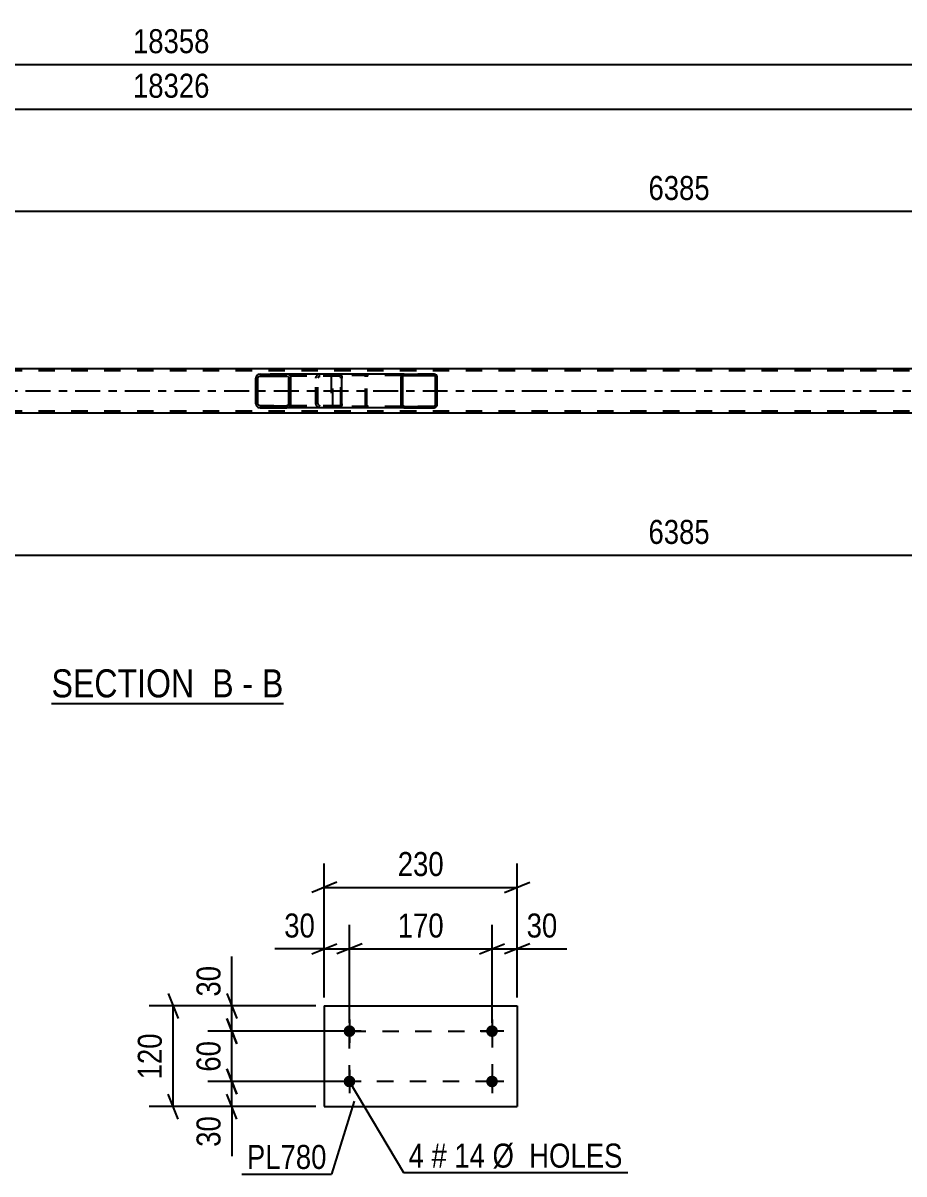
# Model space of a CAD drawing. Header units: millimetres. Extents: x 0 to 841, y 0 to 594.
# Drawn here: x 380.6 to 485.6, y 151.8 to 289 of the extents above; entities that cross this region are included whole.
import ezdxf

# ---------------------------------------------------------------- set-up
doc = ezdxf.new("R2010")
doc.units = ezdxf.units.MM
doc.linetypes.add('DXK_LINE_DOT2', pattern=[3.9198, 1.9599, -1.9599])
doc.linetypes.add('DXK_LINE_DOT3', pattern=[5.9187, 2.979, -0.9799, 0.9799, -0.9799])
doc.styles.add('Arial Narrow', font='ARIALN.TTF', dxfattribs={"height": 0.2})

# ---------------------------------------------------------------- blocks, each defined once
blk = doc.blocks.new('Unknown-318885239-12 - 6049')
at = {"color": 6, "linetype": 'Continuous'}
blk.add_line((383.98, 207.83), (411.63, 207.83), dxfattribs=at)
at = {"color": 0, "linetype": 'Continuous'}
for points in [[(402.09, 208.58), (402.09, 212.08), (383.98, 212.08), (383.98, 208.58)], [(405.69, 208.58), (405.69, 212.08), (403.14, 212.08), (403.14, 208.58)], [(408.02, 208.58), (408.02, 212.08), (406.74, 212.08), (406.74, 208.58)], [(411.63, 208.58), (411.63, 212.08), (409.07, 212.08), (409.07, 208.58)]]:
    blk.add_wipeout(points, dxfattribs=at)
at = {"color": 7, "linetype": 'Continuous', "style": 'Arial Narrow'}
for s, p in [('SECTION ', (383.98, 208.58)), ('B', (403.14, 208.58)), ('B', (409.07, 208.58)), ('-', (406.74, 208.58))]:
    blk.add_text(s, height=3.34, dxfattribs=at).set_placement(p)
blk = doc.blocks.new('Part-318885239-6180 - 6049')
at = {"linetype": 'Continuous'}
h = blk.add_hatch(dxfattribs=at)
h.set_pattern_fill('', scale=0.7, style=0, pattern_type=0)
h.set_pattern_definition([(45, (429.9206, 246.9117), (-1.57154, 1.57154), [])])
h.paths.add_polyline_path([(429.95, 246.79), (429.92, 246.91), (429.85, 247.02), (429.74, 247.08), (429.61, 247.11), (426.03, 247.11), (425.9, 247.08), (425.79, 247.02), (425.72, 246.91), (425.69, 246.79), (425.69, 243.43), (425.72, 243.31), (425.79, 243.2), (425.9, 243.13), (426.03, 243.11), (429.61, 243.11), (429.74, 243.13), (429.85, 243.2), (429.92, 243.31), (429.95, 243.43)])
h.paths.add_polyline_path([(429.76, 243.37), (429.73, 243.32), (429.67, 243.28), (429.61, 243.27), (426.03, 243.27), (425.97, 243.28), (425.91, 243.32), (425.87, 243.37), (425.86, 243.43), (425.86, 246.79), (425.87, 246.85), (425.91, 246.9), (425.97, 246.94), (426.03, 246.95), (429.61, 246.95), (429.67, 246.94), (429.73, 246.9), (429.76, 246.85), (429.78, 246.79), (429.78, 243.43)])
at = {"color": 7, "linetype": 'DXK_LINE_DOT2'}
for p, q in [((417.55, 247.08), (417.68, 247.11)), ((418.33, 247.11), (417.68, 247.11)), ((421.26, 247.11), (421.39, 247.08)), ((429.61, 247.11), (426.03, 247.11)), ((417.34, 246.79), (417.35, 246.81)), ((417.34, 246.79), (417.34, 243.43)), ((417.35, 246.81), (417.37, 246.91)), ((417.52, 246.85), (417.51, 246.79)), ((417.51, 243.43), (417.51, 246.79)), ((417.56, 246.9), (417.52, 246.85)), ((417.62, 246.94), (417.56, 246.9)), ((417.68, 246.95), (417.62, 246.94)), ((429.61, 246.95), (417.68, 246.95)), ((421.32, 246.94), (421.26, 246.95)), ((421.38, 246.9), (421.32, 246.94)), ((421.41, 246.85), (421.38, 246.9)), ((421.43, 246.79), (421.41, 246.85)), ((421.43, 243.43), (421.43, 246.79)), ((421.57, 246.91), (421.6, 246.79)), ((421.6, 243.43), (421.6, 246.79)), ((417.37, 243.31), (417.34, 243.43)), ((417.51, 243.43), (417.52, 243.37)), ((417.52, 243.37), (417.56, 243.32)), ((417.68, 243.11), (417.55, 243.13)), ((417.56, 243.32), (417.62, 243.28)), ((417.62, 243.28), (417.68, 243.27)), ((429.61, 243.27), (417.68, 243.27)), ((418.33, 243.11), (417.68, 243.11)), ((421.26, 243.27), (421.32, 243.28)), ((421.39, 243.13), (421.26, 243.11)), ((421.32, 243.28), (421.38, 243.32)), ((421.38, 243.32), (421.41, 243.37)), ((421.41, 243.37), (421.43, 243.43)), ((421.6, 243.43), (421.57, 243.31)), ((429.61, 243.11), (426.03, 243.11))]:
    blk.add_line(p, q, dxfattribs=at)
at = {"color": 2, "linetype": 'Continuous'}
for p, q in [((426.03, 247.11), (418.33, 247.11)), ((426.03, 247.11), (425.9, 247.08)), ((426.03, 247.11), (429.61, 247.11)), ((429.74, 247.08), (429.61, 247.11)), ((425.72, 246.91), (425.69, 246.79)), ((425.69, 243.43), (425.69, 246.79)), ((425.86, 246.79), (425.87, 246.85)), ((425.86, 243.43), (425.86, 246.79)), ((425.87, 246.85), (425.91, 246.9)), ((425.91, 246.9), (425.97, 246.94)), ((425.97, 246.94), (426.03, 246.95)), ((426.03, 246.95), (429.61, 246.95)), ((429.61, 246.95), (429.67, 246.94)), ((429.67, 246.94), (429.73, 246.9)), ((429.73, 246.9), (429.76, 246.85)), ((429.76, 246.85), (429.78, 246.79)), ((429.78, 243.43), (429.78, 246.79)), ((429.95, 246.79), (429.92, 246.91)), ((429.95, 243.43), (429.95, 246.79)), ((426.03, 243.11), (418.33, 243.11)), ((425.69, 243.43), (425.72, 243.31)), ((425.87, 243.37), (425.86, 243.43)), ((425.91, 243.32), (425.87, 243.37)), ((425.9, 243.13), (426.03, 243.11)), ((425.97, 243.28), (425.91, 243.32)), ((426.03, 243.27), (425.97, 243.28)), ((426.03, 243.27), (429.61, 243.27)), ((426.03, 243.11), (429.61, 243.11)), ((429.67, 243.28), (429.61, 243.27)), ((429.61, 243.11), (429.74, 243.13)), ((429.73, 243.32), (429.67, 243.28)), ((429.76, 243.37), (429.73, 243.32)), ((429.78, 243.43), (429.76, 243.37)), ((429.92, 243.31), (429.95, 243.43))]:
    blk.add_line(p, q, dxfattribs=at)
at = {"color": 7, "linetype": 'DXK_LINE_DOT2'}
for centre, start, end in [((417.67, 246.78), 110.7583, 155.68), ((421.27, 246.78), 24.32, 69.2417), ((417.67, 243.44), 204.32, 249.2417), ((421.27, 243.44), 290.7583, 335.68)]:
    blk.add_arc(centre, 0.331, start, end, dxfattribs=at)
at = {"color": 2, "linetype": 'Continuous'}
for centre, start, end in [((426.02, 246.78), 110.7583, 155.68), ((429.62, 246.78), 24.32, 69.2417), ((426.02, 243.44), 204.32, 249.2417), ((429.62, 243.44), 290.7583, 335.68)]:
    blk.add_arc(centre, 0.331, start, end, dxfattribs=at)
blk = doc.blocks.new('Part-318885239-6185 - 6049')
at = {"color": 2, "linetype": 'Continuous'}
for p, q in [((729.32, 247.75), (67.2, 247.75)), ((585.73, 242.47), (336.32, 242.47))]:
    blk.add_line(p, q, dxfattribs=at)
at = {"color": 7, "linetype": 'DXK_LINE_DOT2'}
for p, q in [((729.32, 247.51), (67.2, 247.51)), ((729.32, 242.71), (67.2, 242.71))]:
    blk.add_line(p, q, dxfattribs=at)
at = {"color": 7, "linetype": 'DXK_LINE_DOT3'}
blk.add_line((67.2, 245.11), (729.32, 245.11), dxfattribs=at)
blk = doc.blocks.new('Part-318885239-6297 - 6049')
at = {"linetype": 'Continuous'}
h = blk.add_hatch(dxfattribs=at)
h.set_pattern_fill('', scale=0.7, style=0, pattern_type=0)
h.set_pattern_definition([(45, (412.4967, 246.8129), (-1.57154, 1.57154), [])])
h.paths.add_polyline_path([(412.53, 246.63), (412.5, 246.81), (412.39, 246.97), (412.22, 247.07), (412.03, 247.11), (408.85, 247.11), (408.66, 247.07), (408.49, 246.97), (408.38, 246.81), (408.35, 246.63), (408.35, 243.59), (408.38, 243.41), (408.49, 243.25), (408.66, 243.15), (408.85, 243.11), (412.03, 243.11), (412.22, 243.15), (412.39, 243.25), (412.5, 243.41), (412.53, 243.59)])
h.paths.add_polyline_path([(412.26, 243.5), (412.21, 243.42), (412.13, 243.37), (412.03, 243.35), (408.85, 243.35), (408.75, 243.37), (408.67, 243.42), (408.62, 243.5), (408.6, 243.59), (408.6, 246.63), (408.62, 246.72), (408.67, 246.8), (408.75, 246.85), (408.85, 246.87), (412.03, 246.87), (412.13, 246.85), (412.21, 246.8), (412.26, 246.72), (412.28, 246.63), (412.28, 243.59)])
at = {"color": 2, "linetype": 'Continuous'}
for p, q in [((408.85, 247.11), (408.66, 247.07)), ((408.85, 247.11), (412.03, 247.11)), ((418.33, 247.11), (412.03, 247.11)), ((412.22, 247.07), (412.03, 247.11)), ((418.33, 247.11), (418.44, 247.07)), ((418.44, 247.07), (418.52, 246.97)), ((418.52, 246.97), (418.58, 246.81)), ((408.38, 246.81), (408.35, 246.63)), ((408.35, 243.59), (408.35, 246.63)), ((408.6, 246.63), (408.62, 246.72)), ((408.6, 243.59), (408.6, 246.63)), ((408.62, 246.72), (408.67, 246.8)), ((408.67, 246.8), (408.75, 246.85)), ((408.75, 246.85), (408.85, 246.87)), ((408.85, 246.87), (412.03, 246.87)), ((412.03, 246.87), (412.13, 246.85)), ((412.13, 246.85), (412.21, 246.8)), ((412.21, 246.8), (412.26, 246.72)), ((412.26, 246.72), (412.28, 246.63)), ((412.28, 243.59), (412.28, 246.63)), ((412.53, 246.63), (412.5, 246.81)), ((412.53, 243.59), (412.53, 246.63)), ((418.58, 246.81), (418.6, 246.63)), ((418.6, 243.59), (418.6, 246.63)), ((408.35, 243.59), (408.38, 243.41)), ((408.62, 243.5), (408.6, 243.59)), ((408.67, 243.42), (408.62, 243.5)), ((408.66, 243.15), (408.85, 243.11)), ((408.75, 243.37), (408.67, 243.42)), ((408.85, 243.35), (408.75, 243.37)), ((408.85, 243.35), (412.03, 243.35)), ((408.85, 243.11), (412.03, 243.11)), ((412.13, 243.37), (412.03, 243.35)), ((412.03, 243.11), (412.22, 243.15)), ((418.33, 243.11), (412.03, 243.11)), ((412.21, 243.42), (412.13, 243.37)), ((412.26, 243.5), (412.21, 243.42)), ((412.28, 243.59), (412.26, 243.5)), ((412.5, 243.41), (412.53, 243.59)), ((418.44, 243.15), (418.33, 243.11)), ((418.52, 243.25), (418.44, 243.15)), ((418.58, 243.41), (418.52, 243.25)), ((418.6, 243.59), (418.58, 243.41))]:
    blk.add_line(p, q, dxfattribs=at)
at = {"color": 7, "linetype": 'DXK_LINE_DOT2'}
for p, q in [((412.03, 247.11), (408.85, 247.11)), ((415.81, 247.07), (416, 247.11)), ((417.34, 246.87), (417.34, 247.11)), ((418.33, 246.87), (408.85, 246.87)), ((415.5, 246.63), (415.53, 246.81)), ((415.5, 243.59), (415.5, 246.63)), ((415.77, 246.72), (415.75, 246.63)), ((415.75, 243.59), (415.75, 246.63)), ((415.82, 246.8), (415.77, 246.72)), ((415.82, 246.8), (415.84, 246.81)), ((415.84, 246.81), (415.9, 246.85)), ((415.9, 246.85), (416, 246.87)), ((418.38, 246.85), (418.33, 246.87)), ((418.43, 246.8), (418.38, 246.85)), ((418.46, 246.72), (418.43, 246.8)), ((418.47, 246.63), (418.46, 246.72)), ((418.47, 243.59), (418.47, 246.63)), ((418.33, 243.35), (408.85, 243.35)), ((412.03, 243.11), (408.85, 243.11)), ((415.53, 243.41), (415.5, 243.59)), ((415.75, 243.59), (415.77, 243.5)), ((415.77, 243.5), (415.82, 243.42)), ((416, 243.11), (415.81, 243.15)), ((415.82, 243.42), (415.84, 243.41)), ((415.84, 243.41), (415.9, 243.37)), ((415.9, 243.37), (416, 243.35)), ((417.34, 243.11), (417.34, 243.35)), ((418.33, 243.35), (418.38, 243.37)), ((418.38, 243.37), (418.43, 243.42)), ((418.43, 243.42), (418.46, 243.5)), ((418.46, 243.5), (418.47, 243.59))]:
    blk.add_line(p, q, dxfattribs=at)
at = {"color": 2, "linetype": 'Continuous'}
for centre, start, end in [((408.83, 246.61), 111.1941, 156.1506), ((412.05, 246.61), 23.8494, 68.8059), ((408.83, 243.6), 203.8494, 248.8059), ((412.05, 243.6), 291.1941, 336.1506)]:
    blk.add_arc(centre, 0.492, start, end, dxfattribs=at)
at = {"color": 7, "linetype": 'DXK_LINE_DOT2'}
for centre, start, end in [((415.98, 246.61), 111.1941, 156.1506), ((415.98, 243.6), 203.8494, 248.8059)]:
    blk.add_arc(centre, 0.492, start, end, dxfattribs=at)
blk = doc.blocks.new('Bolt-318885239-1306 - 1257')
at = {"linetype": 'Continuous'}
for points in [[(419.51, 168.09, -1), (419.51, 169.49, -1)], [(436.51, 168.09, -1), (436.51, 169.49, -1)], [(419.51, 162.09, -1), (419.51, 163.49, -1)], [(436.51, 162.09, -1), (436.51, 163.49, -1)]]:
    blk.add_hatch(color=1, dxfattribs=at).paths.add_polyline_path(points)
at = {"color": 1, "linetype": 'Continuous'}
for p, q in [((419.51, 170.19), (419.51, 167.39)), ((436.51, 170.19), (436.51, 167.39)), ((420.91, 168.79), (418.11, 168.79)), ((437.91, 168.79), (435.11, 168.79)), ((419.51, 164.19), (419.51, 161.39)), ((436.51, 164.19), (436.51, 161.39)), ((420.91, 162.79), (418.11, 162.79)), ((437.91, 162.79), (435.11, 162.79))]:
    blk.add_line(p, q, dxfattribs=at)
blk = doc.blocks.new('Part-318885239-1273 - 1257')
at = {"color": 2, "linetype": 'Continuous'}
for p, q in [((416.51, 171.79), (416.51, 159.79)), ((416.51, 171.79), (439.51, 171.79)), ((439.51, 171.79), (439.51, 159.79)), ((416.51, 159.79), (439.51, 159.79))]:
    blk.add_line(p, q, dxfattribs=at)
blk = doc.blocks.new('Rectangle-318885239-1392 - 1257')
at = {"color": 1, "linetype": 'DXK_LINE_DOT2'}
blk.add_lwpolyline([(419.51, 168.79), (436.51, 168.79), (436.51, 162.79), (419.51, 162.79), (419.51, 168.79)], close=True, dxfattribs=at)
blk = doc.blocks.new('StraightDimension-318885239-6466 - 6049')
at = {"color": 7, "linetype": 'Continuous'}
blk.add_line((56.98, 278.71), (739.54, 278.71), dxfattribs=at)
at = {"color": 0}
blk.add_wipeout([(403.43, 279.46), (403.43, 283.66), (393.09, 283.66), (393.09, 279.46)], dxfattribs=at)
at = {"color": 3, "style": 'Arial Narrow'}
blk.add_text('18326', height=2.863, dxfattribs=at).set_placement((393.69, 280.06))
blk = doc.blocks.new('StraightDimension-318885239-6497 - 6049')
at = {"color": 7, "linetype": 'Continuous'}
blk.add_line((331.12, 225.52), (586.53, 225.52), dxfattribs=at)
at = {"color": 0}
blk.add_wipeout([(463.08, 226.27), (463.08, 230.47), (454.57, 230.47), (454.57, 226.27)], dxfattribs=at)
at = {"color": 3, "style": 'Arial Narrow'}
blk.add_text('6385', height=2.863, dxfattribs=at).set_placement((455.17, 226.87))
blk = doc.blocks.new('StraightDimension-318885239-6510 - 6049')
at = {"color": 7, "linetype": 'Continuous'}
blk.add_line((56.34, 284.02), (740.18, 284.02), dxfattribs=at)
at = {"color": 0}
blk.add_wipeout([(403.43, 284.77), (403.43, 288.97), (393.09, 288.97), (393.09, 284.77)], dxfattribs=at)
at = {"color": 3, "style": 'Arial Narrow'}
blk.add_text('18358', height=2.863, dxfattribs=at).set_placement((393.69, 285.37))
blk = doc.blocks.new('StraightDimension-318885239-6527 - 6049')
at = {"color": 7, "linetype": 'Continuous'}
blk.add_line((331.12, 266.52), (586.53, 266.52), dxfattribs=at)
at = {"color": 0}
blk.add_wipeout([(463.08, 267.27), (463.08, 271.47), (454.57, 271.47), (454.57, 267.27)], dxfattribs=at)
at = {"color": 3, "style": 'Arial Narrow'}
blk.add_text('6385', height=2.863, dxfattribs=at).set_placement((455.17, 267.87))
blk = doc.blocks.new('StraightDimension-318885239-1319 - 1257')
at = {"color": 7, "linetype": 'Continuous'}
for p, q in [((404.88, 170.29), (406.08, 167.29)), ((418.51, 168.79), (402.63, 168.79)), ((405.48, 162.79), (405.48, 168.79)), ((406.08, 161.29), (404.88, 164.29)), ((418.51, 162.79), (402.63, 162.79))]:
    blk.add_line(p, q, dxfattribs=at)
at = {"color": 0}
blk.add_wipeout([(404.73, 168.21), (400.53, 168.21), (400.53, 163.36), (404.73, 163.36)], dxfattribs=at)
at = {"color": 3, "style": 'Arial Narrow'}
blk.add_text('60', height=2.863, rotation=90.0002, dxfattribs=at).set_placement((404.13, 163.96))
blk = doc.blocks.new('StraightDimension-318885239-1308 - 1257')
at = {"color": 7, "linetype": 'Continuous'}
for p, q in [((405.48, 171.79), (405.48, 177.69)), ((405.48, 171.79), (405.48, 177.69)), ((404.88, 173.29), (406.08, 170.29)), ((415.51, 171.79), (402.63, 171.79)), ((405.48, 168.79), (405.48, 171.79)), ((406.08, 167.29), (404.88, 170.29)), ((418.51, 168.79), (402.63, 168.79))]:
    blk.add_line(p, q, dxfattribs=at)
at = {"color": 0}
blk.add_wipeout([(404.73, 177.17), (400.53, 177.17), (400.53, 172.31), (404.73, 172.31)], dxfattribs=at)
at = {"color": 3, "style": 'Arial Narrow'}
blk.add_text('30', height=2.863, rotation=90.0002, dxfattribs=at).set_placement((404.13, 172.91))
blk = doc.blocks.new('StraightDimension-318885239-1329 - 1257')
at = {"color": 7, "linetype": 'Continuous'}
for p, q in [((404.88, 164.29), (406.08, 161.29)), ((418.51, 162.79), (402.63, 162.79)), ((405.48, 159.79), (405.48, 162.79)), ((406.08, 158.29), (404.88, 161.29)), ((415.51, 159.79), (402.63, 159.79)), ((405.48, 159.79), (405.48, 153.88)), ((405.48, 159.79), (405.48, 153.88))]:
    blk.add_line(p, q, dxfattribs=at)
at = {"color": 0}
blk.add_wipeout([(404.73, 159.26), (400.53, 159.26), (400.53, 154.4), (404.73, 154.4)], dxfattribs=at)
at = {"color": 3, "style": 'Arial Narrow'}
blk.add_text('30', height=2.863, rotation=90.0002, dxfattribs=at).set_placement((404.13, 155))
blk = doc.blocks.new('StraightDimension-318885239-1340 - 1257')
at = {"color": 7, "linetype": 'Continuous'}
for p, q in [((397.88, 173.29), (399.08, 170.29)), ((415.51, 171.79), (395.63, 171.79)), ((398.48, 159.79), (398.48, 171.79)), ((399.08, 158.29), (397.88, 161.29)), ((415.51, 159.79), (395.63, 159.79))]:
    blk.add_line(p, q, dxfattribs=at)
at = {"color": 0}
blk.add_wipeout([(397.73, 169.13), (393.53, 169.13), (393.53, 162.44), (397.73, 162.44)], dxfattribs=at)
at = {"color": 3, "style": 'Arial Narrow'}
blk.add_text('120', height=2.863, rotation=90.0002, dxfattribs=at).set_placement((397.13, 163.04))
blk = doc.blocks.new('StraightDimension-318885239-1351 - 1257')
at = {"color": 7, "linetype": 'Continuous'}
for p, q in [((416.51, 172.79), (416.51, 181.45)), ((419.51, 169.79), (419.51, 181.45)), ((416.51, 178.6), (410.61, 178.6)), ((416.51, 178.6), (410.61, 178.6)), ((415.01, 178), (418.01, 179.2)), ((416.51, 178.6), (419.51, 178.6)), ((421.01, 179.2), (418.01, 178))]:
    blk.add_line(p, q, dxfattribs=at)
at = {"color": 0}
blk.add_wipeout([(415.99, 179.35), (415.99, 183.55), (411.13, 183.55), (411.13, 179.35)], dxfattribs=at)
at = {"color": 3, "style": 'Arial Narrow'}
blk.add_text('30', height=2.863, dxfattribs=at).set_placement((411.73, 179.95))
blk = doc.blocks.new('StraightDimension-318885239-1361 - 1257')
at = {"color": 7, "linetype": 'Continuous'}
for p, q in [((419.51, 169.79), (419.51, 181.45)), ((436.51, 169.79), (436.51, 181.45)), ((421.01, 179.2), (418.01, 178)), ((419.51, 178.6), (436.51, 178.6)), ((435.01, 178), (438.01, 179.2))]:
    blk.add_line(p, q, dxfattribs=at)
at = {"color": 0}
blk.add_wipeout([(431.35, 179.35), (431.35, 183.55), (424.67, 183.55), (424.67, 179.35)], dxfattribs=at)
at = {"color": 3, "style": 'Arial Narrow'}
blk.add_text('170', height=2.863, dxfattribs=at).set_placement((425.27, 179.95))
blk = doc.blocks.new('StraightDimension-318885239-1371 - 1257')
at = {"color": 7, "linetype": 'Continuous'}
for p, q in [((436.51, 169.79), (436.51, 181.45)), ((439.51, 172.79), (439.51, 181.45)), ((435.01, 178), (438.01, 179.2)), ((436.51, 178.6), (439.51, 178.6)), ((441.01, 179.2), (438.01, 178)), ((439.51, 178.6), (445.42, 178.6)), ((439.51, 178.6), (445.42, 178.6))]:
    blk.add_line(p, q, dxfattribs=at)
at = {"color": 0}
blk.add_wipeout([(444.89, 179.35), (444.89, 183.55), (440.04, 183.55), (440.04, 179.35)], dxfattribs=at)
at = {"color": 3, "style": 'Arial Narrow'}
blk.add_text('30', height=2.863, dxfattribs=at).set_placement((440.64, 179.95))
blk = doc.blocks.new('StraightDimension-318885239-1382 - 1257')
at = {"color": 7, "linetype": 'Continuous'}
for p, q in [((416.51, 172.79), (416.51, 188.78)), ((439.51, 172.79), (439.51, 188.78)), ((418.01, 186.53), (415.01, 185.33)), ((416.51, 185.93), (439.51, 185.93)), ((438.01, 185.33), (441.01, 186.53))]:
    blk.add_line(p, q, dxfattribs=at)
at = {"color": 0}
blk.add_wipeout([(431.35, 186.68), (431.35, 190.88), (424.67, 190.88), (424.67, 186.68)], dxfattribs=at)
at = {"color": 3, "style": 'Arial Narrow'}
blk.add_text('230', height=2.863, dxfattribs=at).set_placement((425.27, 187.28))
blk = doc.blocks.new('Mark-318885239-1302 - 1257')
at = {"color": 0}
for points in [[(428.38, 152.52), (428.38, 155.52), (426.56, 155.52), (426.56, 152.52)], [(431.11, 152.52), (431.11, 155.52), (429.28, 155.52), (429.28, 152.52)], [(435.67, 152.52), (435.67, 155.52), (432.01, 155.52), (432.01, 152.52)], [(452.1, 152.52), (452.1, 155.52), (436.57, 155.52), (436.57, 152.52)]]:
    blk.add_wipeout(points, dxfattribs=at)
for points in [[(428.38, 152.52), (428.38, 155.52), (426.56, 155.52), (426.56, 152.52)], [(431.11, 152.52), (431.11, 155.52), (429.28, 155.52), (429.28, 152.52)], [(435.67, 152.52), (435.67, 155.52), (432.01, 155.52), (432.01, 152.52)], [(452.1, 152.52), (452.1, 155.52), (436.57, 155.52), (436.57, 152.52)]]:
    blk.add_wipeout(points, dxfattribs=at)
at = {"color": 7, "linetype": 'Continuous'}
for p, q in [((419.47, 162.83), (425.96, 151.92)), ((425.96, 151.92), (452.7, 151.92))]:
    blk.add_line(p, q, dxfattribs=at)
at = {"color": 3, "style": 'Arial Narrow'}
for s, height, p in [('4', 2.86, (426.56, 152.52)), ('#', 2.86, (429.28, 152.52)), ('14', 2.863, (432.01, 152.52)), ('Ø  HOLES', 2.863, (436.57, 152.52))]:
    blk.add_text(s, height=height, dxfattribs=at).set_placement(p)
blk = doc.blocks.new('Mark-318885239-1269 - 1257')
at = {"color": 0}
blk.add_wipeout([(416.78, 152.36), (416.78, 155.36), (407.28, 155.36), (407.28, 152.36)], dxfattribs=at)
blk.add_wipeout([(416.78, 152.36), (416.78, 155.36), (407.28, 155.36), (407.28, 152.36)], dxfattribs=at)
at = {"color": 30, "linetype": 'Continuous'}
for p in [(420.07, 160.44), (406.68, 151.76)]:
    blk.add_line(p, (417.38, 151.76), dxfattribs=at)
at = {"color": 3, "style": 'Arial Narrow'}
blk.add_text('PL780', height=2.863, dxfattribs=at).set_placement((407.28, 152.36))

msp = doc.modelspace()

# ---------------------------------------------------------------- block references
for name in ['StraightDimension-318885239-6466 - 6049', 'Part-318885239-6185 - 6049', 'Part-318885239-6297 - 6049', 'Part-318885239-6180 - 6049', 'StraightDimension-318885239-6497 - 6049', 'Unknown-318885239-12 - 6049', 'Part-318885239-1273 - 1257', 'Bolt-318885239-1306 - 1257', 'Rectangle-318885239-1392 - 1257']:
    msp.add_blockref(name, (0, 0))

# ---------------------------------------------------------------- next in the draw order: block references
for name in ['StraightDimension-318885239-6510 - 6049', 'StraightDimension-318885239-1319 - 1257', 'Mark-318885239-1302 - 1257']:
    msp.add_blockref(name, (0, 0))

# ---------------------------------------------------------------- next in the draw order: block references
for name in ['StraightDimension-318885239-6527 - 6049', 'StraightDimension-318885239-1308 - 1257', 'StraightDimension-318885239-1329 - 1257']:
    msp.add_blockref(name, (0, 0))

# ---------------------------------------------------------------- next in the draw order: block references
msp.add_blockref('StraightDimension-318885239-1340 - 1257', (0, 0))

# ---------------------------------------------------------------- next in the draw order: block references
for name in ['StraightDimension-318885239-1351 - 1257', 'Mark-318885239-1269 - 1257']:
    msp.add_blockref(name, (0, 0))

# ---------------------------------------------------------------- next in the draw order: block references
msp.add_blockref('StraightDimension-318885239-1361 - 1257', (0, 0))

# ---------------------------------------------------------------- next in the draw order: block references
msp.add_blockref('StraightDimension-318885239-1371 - 1257', (0, 0))

# ---------------------------------------------------------------- next in the draw order: block references
msp.add_blockref('StraightDimension-318885239-1382 - 1257', (0, 0))

doc.saveas('drawing.dxf')
